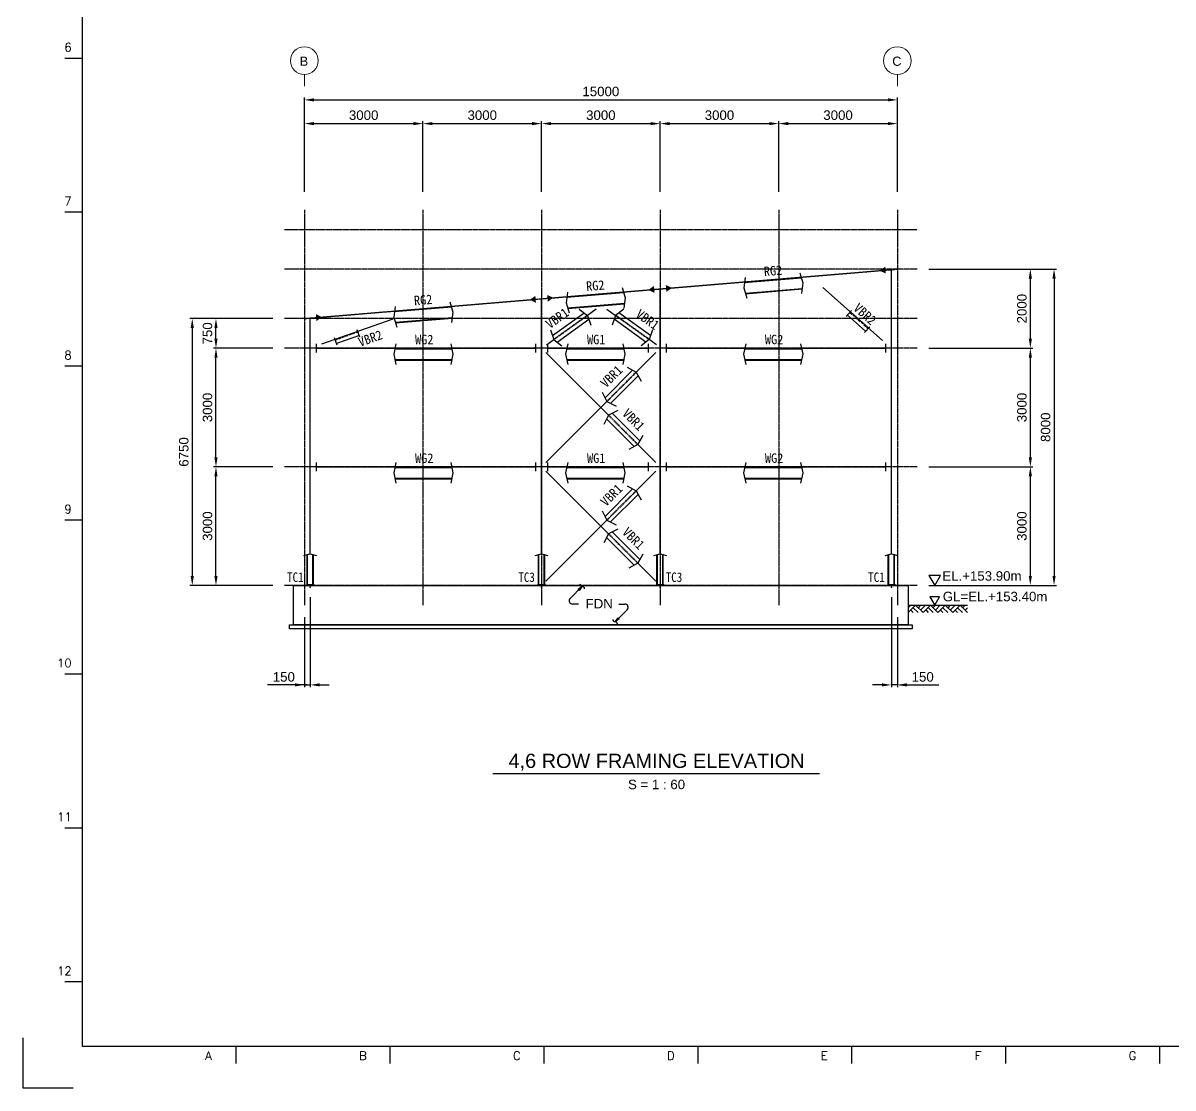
# Model space of a CAD drawing. Header units: millimetres. Extents: x 0 to 153097, y 17753 to 125268.
# Drawn here: x 81757 to 110847, y 74808 to 101745 of the extents above; entities that cross this region are included whole.
import ezdxf
from ezdxf.enums import TextEntityAlignment as Align

# ---------------------------------------------------------------- set-up
doc = ezdxf.new("R2010")
doc.units = ezdxf.units.MM
doc.header["$LTSCALE"] = 50
doc.linetypes.add('CENTER', pattern=[2, 1.25, -0.25, 0.25, -0.25])
doc.linetypes.add('HIDDEN', pattern=[0.375, 0.25, -0.125])
doc.layers.get('Defpoints').update_dxf_attribs({"color": 140})
for name, color, linetype in [('1', 7, 'Continuous'), ('3', 3, 'Continuous'), ('AA-CLXM-STEL', 2, 'Continuous'), ('AA-XXXX-OTHR', 8, 'Continuous'), ('AS-CLXM-STEL', 2, 'Continuous'), ('C_BLOCK', 7, 'Continuous'), ('C_CEN', 1, 'CENTER'), ('C_CONC', 3, 'Continuous'), ('C_TEXT_01', 2, 'Continuous'), ('DIM-SCALE', 7, 'Continuous'), ('RXSYMBOL', 7, 'Continuous'), ('STEEL-BEAM', 4, 'Continuous'), ('TAN-TIT', 30, 'Continuous'), ('TITLE', 7, 'Continuous')]:
    doc.layers.add(name, color=color, linetype=linetype)
doc.styles.add('Arial', font='arial.ttf')
doc.styles.add('COM', font='COMPLEX', dxfattribs={"height": 5})
doc.styles.add('돋움체', font='', dxfattribs={"width": 0.9})
doc.styles.get('돋움체').set_extended_font_data('DotumChe')
doc.dimstyles.new('일반도면_0050', dxfattribs={"dimtxt": 200, "dimasz": 200, "dimexe": 50, "dimexo": 250, "dimgap": 75, "dimtad": 1, "dimdec": 0, "dimzin": 0, "dimdsep": 46, "dimtxsty": 'Arial', "dimcen": -250, "dimclrd": 7, "dimclre": 7, "dimclrt": 2, "dimadec": 0, "dimazin": 0, "dimtfac": 1, "dimtdec": 0, "dimtix": 1, "dimtmove": 2, "dimatfit": 3, "dimfxl": 1, "dimtolj": 1, "dimtzin": 0, "dimarcsym": 0})

# ---------------------------------------------------------------- blocks, each defined once
blk = doc.blocks.new('*U70')
at = {"layer": 'AS-CLXM-STEL'}
for p, q in [((-122, 250), (2127, 250)), ((3820, 250), (3173, 250))]:
    blk.add_line(p, q, dxfattribs=at)
at = {"layer": 'Defpoints'}
for p in [(-272, 250), (3970, 250)]:
    blk.add_point(p, dxfattribs=at)
at = {"layer": 'STEEL-BEAM'}
for p, q in [((2157, 350), (3143, 350)), ((2157, 150), (3143, 150))]:
    blk.add_line(p, q, dxfattribs=at)
at = {"layer": 'STEEL-BEAM', "color": 8, "linetype": 'HIDDEN', "ltscale": 2}
for p, q in [((2128, 254), (3172, 254)), ((2128, 246), (3172, 246))]:
    blk.add_line(p, q, dxfattribs=at)
at = {"layer": 'STEEL-BEAM'}
for points in [[(2202, 500), (2127, 250), (2202, 0)], [(3098, 500), (3173, 250), (3098, 0)]]:
    blk.add_lwpolyline(points, dxfattribs=at)
at = {"layer": 'STEEL-BEAM', "color": 3, "style": '돋움체'}
blk.add_attdef('BEAMNO.', text='', height=240, dxfattribs=at).set_placement((2653, 615), align=Align.MIDDLE_CENTER)
blk = doc.blocks.new('*U71')
at = {"layer": 'AS-CLXM-STEL'}
for p, q in [((-63, 250), (2127, 250)), ((3880, 250), (3173, 250))]:
    blk.add_line(p, q, dxfattribs=at)
at = {"layer": 'Defpoints'}
for p in [(-213, 250), (4030, 250)]:
    blk.add_point(p, dxfattribs=at)
at = {"layer": 'STEEL-BEAM'}
for p, q in [((2157, 350), (3143, 350)), ((2157, 150), (3143, 150))]:
    blk.add_line(p, q, dxfattribs=at)
at = {"layer": 'STEEL-BEAM', "color": 8, "linetype": 'HIDDEN', "ltscale": 2}
for p, q in [((2128, 254), (3172, 254)), ((2128, 246), (3172, 246))]:
    blk.add_line(p, q, dxfattribs=at)
at = {"layer": 'STEEL-BEAM'}
for points in [[(2202, 500), (2127, 250), (2202, 0)], [(3098, 500), (3173, 250), (3098, 0)]]:
    blk.add_lwpolyline(points, dxfattribs=at)
at = {"layer": 'STEEL-BEAM', "color": 3, "style": '돋움체'}
blk.add_attdef('BEAMNO.', text='', height=240, dxfattribs=at).set_placement((2653, 615), align=Align.MIDDLE_CENTER)
blk = doc.blocks.new('*D128')
at = {"layer": 'Defpoints', "color": 0, "transparency": 16777216}
for p in [(86638, 90520), (88374, 90520), (88374, 87520)]:
    blk.add_point(p, dxfattribs=at)
at = {"layer": 'DIM-SCALE', "color": 7, "lineweight": -2, "transparency": 16777216}
for p, q in [((88074, 90520), (86578, 90520)), ((86638, 87760), (86638, 90280)), ((88074, 87520), (86578, 87520))]:
    blk.add_line(p, q, dxfattribs=at)
at = {"layer": 'DIM-SCALE', "color": 7, "transparency": 16777216}
for points in [[(86598, 90280), (86678, 90280), (86638, 90520)], [(86598, 87760), (86678, 87760), (86638, 87520)]]:
    blk.add_solid(points, dxfattribs=at)
at = {"layer": 'DIM-SCALE', "color": 2, "transparency": 16777216, "insert": (86425, 89020), "char_height": 240, "attachment_point": 5, "rotation": 90, "style": 'Arial'}
blk.add_mtext('\\A1;3000', dxfattribs=at)
blk = doc.blocks.new('*D129')
at = {"layer": 'Defpoints', "color": 0, "transparency": 16777216}
for p in [(86638, 93520), (88374, 93520), (88374, 90520)]:
    blk.add_point(p, dxfattribs=at)
at = {"layer": 'DIM-SCALE', "color": 7, "lineweight": -2, "transparency": 16777216}
for p, q in [((88074, 93520), (86578, 93520)), ((86638, 90760), (86638, 93280)), ((88074, 90520), (86578, 90520))]:
    blk.add_line(p, q, dxfattribs=at)
at = {"layer": 'DIM-SCALE', "color": 7, "transparency": 16777216}
for points in [[(86598, 93280), (86678, 93280), (86638, 93520)], [(86598, 90760), (86678, 90760), (86638, 90520)]]:
    blk.add_solid(points, dxfattribs=at)
at = {"layer": 'DIM-SCALE', "color": 2, "transparency": 16777216, "insert": (86425, 92020), "char_height": 240, "attachment_point": 5, "rotation": 90, "style": 'Arial'}
blk.add_mtext('\\A1;3000', dxfattribs=at)
blk = doc.blocks.new('*D130')
at = {"layer": 'Defpoints', "color": 0, "transparency": 16777216}
for p in [(86638, 94270), (88374, 94270), (88374, 93520)]:
    blk.add_point(p, dxfattribs=at)
at = {"layer": 'DIM-SCALE', "color": 7, "lineweight": -2, "transparency": 16777216}
for p, q in [((88074, 94270), (86578, 94270)), ((86638, 93760), (86638, 94030)), ((88074, 93520), (86578, 93520))]:
    blk.add_line(p, q, dxfattribs=at)
at = {"layer": 'DIM-SCALE', "color": 7, "transparency": 16777216}
for points in [[(86598, 94030), (86678, 94030), (86638, 94270)], [(86598, 93760), (86678, 93760), (86638, 93520)]]:
    blk.add_solid(points, dxfattribs=at)
at = {"layer": 'DIM-SCALE', "color": 2, "transparency": 16777216, "insert": (86425, 93895), "char_height": 240, "attachment_point": 5, "rotation": 90, "style": 'Arial'}
blk.add_mtext('\\A1;750', dxfattribs=at)
blk = doc.blocks.new('*D131')
at = {"layer": 'Defpoints', "color": 0, "transparency": 16777216}
for p in [(88374, 94270), (86038, 87520), (88374, 87520)]:
    blk.add_point(p, dxfattribs=at)
at = {"layer": 'DIM-SCALE', "color": 7, "lineweight": -2, "transparency": 16777216}
for p, q in [((88074, 94270), (85978, 94270)), ((86038, 94030), (86038, 87760)), ((88074, 87520), (85978, 87520))]:
    blk.add_line(p, q, dxfattribs=at)
at = {"layer": 'DIM-SCALE', "color": 7, "transparency": 16777216}
for points in [[(85998, 94030), (86078, 94030), (86038, 94270)], [(85998, 87760), (86078, 87760), (86038, 87520)]]:
    blk.add_solid(points, dxfattribs=at)
at = {"layer": 'DIM-SCALE', "color": 2, "transparency": 16777216, "insert": (85825, 90895), "char_height": 240, "attachment_point": 5, "rotation": 90, "style": 'Arial'}
blk.add_mtext('\\A1;6750', dxfattribs=at)
blk = doc.blocks.new('*D132')
at = {"layer": 'Defpoints', "color": 0, "transparency": 16777216}
for p in [(104374, 90520), (107238, 90520), (104374, 87520)]:
    blk.add_point(p, dxfattribs=at)
at = {"layer": 'DIM-SCALE', "color": 7, "lineweight": -2, "transparency": 16777216}
for p, q in [((104674, 90520), (107298, 90520)), ((107238, 87760), (107238, 90280)), ((104674, 87520), (107298, 87520))]:
    blk.add_line(p, q, dxfattribs=at)
at = {"layer": 'DIM-SCALE', "color": 7, "transparency": 16777216}
for points in [[(107198, 90280), (107278, 90280), (107238, 90520)], [(107198, 87760), (107278, 87760), (107238, 87520)]]:
    blk.add_solid(points, dxfattribs=at)
at = {"layer": 'DIM-SCALE', "color": 2, "transparency": 16777216, "insert": (107025, 89020), "char_height": 240, "attachment_point": 5, "rotation": 90, "style": 'Arial'}
blk.add_mtext('\\A1;3000', dxfattribs=at)
blk = doc.blocks.new('*D133')
at = {"layer": 'Defpoints', "color": 0, "transparency": 16777216}
for p in [(104374, 93520), (107238, 93520), (104374, 90520)]:
    blk.add_point(p, dxfattribs=at)
at = {"layer": 'DIM-SCALE', "color": 7, "lineweight": -2, "transparency": 16777216}
for p, q in [((104674, 93520), (107298, 93520)), ((107238, 90760), (107238, 93280)), ((104674, 90520), (107298, 90520))]:
    blk.add_line(p, q, dxfattribs=at)
at = {"layer": 'DIM-SCALE', "color": 7, "transparency": 16777216}
for points in [[(107198, 93280), (107278, 93280), (107238, 93520)], [(107198, 90760), (107278, 90760), (107238, 90520)]]:
    blk.add_solid(points, dxfattribs=at)
at = {"layer": 'DIM-SCALE', "color": 2, "transparency": 16777216, "insert": (107025, 92020), "char_height": 240, "attachment_point": 5, "rotation": 90, "style": 'Arial'}
blk.add_mtext('\\A1;3000', dxfattribs=at)
blk = doc.blocks.new('*D134')
at = {"layer": 'Defpoints', "color": 0, "transparency": 16777216}
for p in [(104374, 95520), (107238, 95520), (104374, 93520)]:
    blk.add_point(p, dxfattribs=at)
at = {"layer": 'DIM-SCALE', "color": 7, "lineweight": -2, "transparency": 16777216}
for p, q in [((104674, 95520), (107298, 95520)), ((107238, 93760), (107238, 95280)), ((104674, 93520), (107298, 93520))]:
    blk.add_line(p, q, dxfattribs=at)
at = {"layer": 'DIM-SCALE', "color": 7, "transparency": 16777216}
for points in [[(107198, 95280), (107278, 95280), (107238, 95520)], [(107198, 93760), (107278, 93760), (107238, 93520)]]:
    blk.add_solid(points, dxfattribs=at)
at = {"layer": 'DIM-SCALE', "color": 2, "transparency": 16777216, "insert": (107025, 94520), "char_height": 240, "attachment_point": 5, "rotation": 90, "style": 'Arial'}
blk.add_mtext('\\A1;2000', dxfattribs=at)
blk = doc.blocks.new('*D135')
at = {"layer": 'Defpoints', "color": 0, "transparency": 16777216}
for p in [(104374, 95520), (104374, 87520), (107838, 87520)]:
    blk.add_point(p, dxfattribs=at)
at = {"layer": 'DIM-SCALE', "color": 7, "lineweight": -2, "transparency": 16777216}
for p, q in [((104674, 95520), (107898, 95520)), ((107838, 95280), (107838, 87760)), ((104674, 87520), (107898, 87520))]:
    blk.add_line(p, q, dxfattribs=at)
at = {"layer": 'DIM-SCALE', "color": 7, "transparency": 16777216}
for points in [[(107798, 95280), (107878, 95280), (107838, 95520)], [(107798, 87760), (107878, 87760), (107838, 87520)]]:
    blk.add_solid(points, dxfattribs=at)
at = {"layer": 'DIM-SCALE', "color": 2, "transparency": 16777216, "insert": (107625, 91520), "char_height": 240, "attachment_point": 5, "rotation": 90, "style": 'Arial'}
blk.add_mtext('\\A1;8000', dxfattribs=at)
blk = doc.blocks.new('*D136')
at = {"layer": 'Defpoints', "color": 0, "transparency": 16777216}
for p in [(91874, 99200), (88874, 97178), (91874, 97178)]:
    blk.add_point(p, dxfattribs=at)
at = {"layer": 'DIM-SCALE', "color": 7, "lineweight": -2, "transparency": 16777216}
for p, q in [((88874, 97478), (88874, 99260)), ((89114, 99200), (91634, 99200)), ((91874, 97478), (91874, 99260))]:
    blk.add_line(p, q, dxfattribs=at)
at = {"layer": 'DIM-SCALE', "color": 7, "transparency": 16777216}
for points in [[(89114, 99240), (89114, 99160), (88874, 99200)], [(91634, 99240), (91634, 99160), (91874, 99200)]]:
    blk.add_solid(points, dxfattribs=at)
at = {"layer": 'DIM-SCALE', "color": 2, "transparency": 16777216, "insert": (90374, 99412), "char_height": 240, "attachment_point": 5, "style": 'Arial'}
blk.add_mtext('\\A1;3000', dxfattribs=at)
blk = doc.blocks.new('*D137')
at = {"layer": 'Defpoints', "color": 0, "transparency": 16777216}
for p in [(94874, 99200), (91874, 97178), (94874, 97178)]:
    blk.add_point(p, dxfattribs=at)
at = {"layer": 'DIM-SCALE', "color": 7, "lineweight": -2, "transparency": 16777216}
for p, q in [((91874, 97478), (91874, 99260)), ((92114, 99200), (94634, 99200)), ((94874, 97478), (94874, 99260))]:
    blk.add_line(p, q, dxfattribs=at)
at = {"layer": 'DIM-SCALE', "color": 7, "transparency": 16777216}
for points in [[(92114, 99240), (92114, 99160), (91874, 99200)], [(94634, 99240), (94634, 99160), (94874, 99200)]]:
    blk.add_solid(points, dxfattribs=at)
at = {"layer": 'DIM-SCALE', "color": 2, "transparency": 16777216, "insert": (93374, 99412), "char_height": 240, "attachment_point": 5, "style": 'Arial'}
blk.add_mtext('\\A1;3000', dxfattribs=at)
blk = doc.blocks.new('*D138')
at = {"layer": 'Defpoints', "color": 0, "transparency": 16777216}
for p in [(97874, 99200), (94874, 97178), (97874, 97178)]:
    blk.add_point(p, dxfattribs=at)
at = {"layer": 'DIM-SCALE', "color": 7, "lineweight": -2, "transparency": 16777216}
for p, q in [((94874, 97478), (94874, 99260)), ((95114, 99200), (97634, 99200)), ((97874, 97478), (97874, 99260))]:
    blk.add_line(p, q, dxfattribs=at)
at = {"layer": 'DIM-SCALE', "color": 7, "transparency": 16777216}
for points in [[(95114, 99240), (95114, 99160), (94874, 99200)], [(97634, 99240), (97634, 99160), (97874, 99200)]]:
    blk.add_solid(points, dxfattribs=at)
at = {"layer": 'DIM-SCALE', "color": 2, "transparency": 16777216, "insert": (96374, 99412), "char_height": 240, "attachment_point": 5, "style": 'Arial'}
blk.add_mtext('\\A1;3000', dxfattribs=at)
blk = doc.blocks.new('*D139')
at = {"layer": 'Defpoints', "color": 0, "transparency": 16777216}
for p in [(100874, 99200), (97874, 97178), (100874, 97178)]:
    blk.add_point(p, dxfattribs=at)
at = {"layer": 'DIM-SCALE', "color": 7, "lineweight": -2, "transparency": 16777216}
for p, q in [((97874, 97478), (97874, 99260)), ((98114, 99200), (100634, 99200)), ((100874, 97478), (100874, 99260))]:
    blk.add_line(p, q, dxfattribs=at)
at = {"layer": 'DIM-SCALE', "color": 7, "transparency": 16777216}
for points in [[(98114, 99240), (98114, 99160), (97874, 99200)], [(100634, 99240), (100634, 99160), (100874, 99200)]]:
    blk.add_solid(points, dxfattribs=at)
at = {"layer": 'DIM-SCALE', "color": 2, "transparency": 16777216, "insert": (99374, 99412), "char_height": 240, "attachment_point": 5, "style": 'Arial'}
blk.add_mtext('\\A1;3000', dxfattribs=at)
blk = doc.blocks.new('*D140')
at = {"layer": 'Defpoints', "color": 0, "transparency": 16777216}
for p in [(103874, 99200), (100874, 97178), (103874, 97178)]:
    blk.add_point(p, dxfattribs=at)
at = {"layer": 'DIM-SCALE', "color": 7, "lineweight": -2, "transparency": 16777216}
for p, q in [((100874, 97478), (100874, 99260)), ((101114, 99200), (103634, 99200)), ((103874, 97478), (103874, 99260))]:
    blk.add_line(p, q, dxfattribs=at)
at = {"layer": 'DIM-SCALE', "color": 7, "transparency": 16777216}
for points in [[(101114, 99240), (101114, 99160), (100874, 99200)], [(103634, 99240), (103634, 99160), (103874, 99200)]]:
    blk.add_solid(points, dxfattribs=at)
at = {"layer": 'DIM-SCALE', "color": 2, "transparency": 16777216, "insert": (102374, 99412), "char_height": 240, "attachment_point": 5, "style": 'Arial'}
blk.add_mtext('\\A1;3000', dxfattribs=at)
blk = doc.blocks.new('*D141')
at = {"layer": 'Defpoints', "color": 0, "transparency": 16777216}
for p in [(103874, 99800), (88874, 97778), (103874, 97778)]:
    blk.add_point(p, dxfattribs=at)
at = {"layer": 'DIM-SCALE', "color": 7, "lineweight": -2, "transparency": 16777216}
for p, q in [((88874, 98078), (88874, 99860)), ((89114, 99800), (103634, 99800)), ((103874, 98078), (103874, 99860))]:
    blk.add_line(p, q, dxfattribs=at)
at = {"layer": 'DIM-SCALE', "color": 7, "transparency": 16777216}
for points in [[(89114, 99840), (89114, 99760), (88874, 99800)], [(103634, 99840), (103634, 99760), (103874, 99800)]]:
    blk.add_solid(points, dxfattribs=at)
at = {"layer": 'DIM-SCALE', "color": 2, "transparency": 16777216, "insert": (96374, 100012), "char_height": 240, "attachment_point": 5, "style": 'Arial'}
blk.add_mtext('\\A1;15000', dxfattribs=at)
blk = doc.blocks.new('*U123')
at = {"layer": 'AS-CLXM-STEL', "color": 3}
blk.add_line((716, 1050), (716, 8503), dxfattribs=at)
at = {"layer": 'AS-CLXM-STEL', "color": 4}
for p, q in [((616, 70), (616, 1025)), ((816, 70), (816, 1025))]:
    blk.add_line(p, q, dxfattribs=at)
at = {"layer": 'AS-CLXM-STEL', "color": 8}
for p, q in [((631, 70), (631, 1029)), ((801, 70), (801, 1029))]:
    blk.add_line(p, q, dxfattribs=at)
at = {"layer": 'AS-CLXM-STEL', "color": 7}
blk.add_lwpolyline([(916, 1000), (716, 1050), (516, 1000)], dxfattribs=at)
at = {"layer": 'AS-CLXM-STEL', "color": 4, "ltscale": 0.01}
blk.add_lwpolyline([(841, 50), (591, 50), (591, 70), (841, 70)], close=True, dxfattribs=at)
at = {"layer": 'AS-CLXM-STEL'}
for p in [(716, 8503), (716, 0)]:
    blk.add_point(p, dxfattribs=at)
at = {"layer": 'RXSYMBOL', "color": 3, "style": '돋움체', "width": 0.9}
blk.add_attdef('NAME', text='', height=300, dxfattribs=at).set_placement((1189, 311), align=Align.MIDDLE_CENTER)
blk = doc.blocks.new('*U120')
at = {"layer": 'AS-CLXM-STEL', "color": 3}
blk.add_line((716, 1050), (716, 10034), dxfattribs=at)
at = {"layer": 'AS-CLXM-STEL', "color": 4}
for p, q in [((616, 70), (616, 1025)), ((816, 70), (816, 1025))]:
    blk.add_line(p, q, dxfattribs=at)
at = {"layer": 'AS-CLXM-STEL', "color": 8}
for p, q in [((631, 70), (631, 1029)), ((801, 70), (801, 1029))]:
    blk.add_line(p, q, dxfattribs=at)
at = {"layer": 'AS-CLXM-STEL', "color": 7}
blk.add_lwpolyline([(916, 1000), (716, 1050), (516, 1000)], dxfattribs=at)
at = {"layer": 'AS-CLXM-STEL', "color": 4, "ltscale": 0.01}
blk.add_lwpolyline([(841, 50), (591, 50), (591, 70), (841, 70)], close=True, dxfattribs=at)
at = {"layer": 'AS-CLXM-STEL'}
for p in [(716, 10034), (716, 0)]:
    blk.add_point(p, dxfattribs=at)
at = {"layer": 'RXSYMBOL', "color": 3, "style": '돋움체', "width": 0.9}
blk.add_attdef('NAME', text='', height=300, dxfattribs=at).set_placement((1189, 311), align=Align.MIDDLE_CENTER)
blk = doc.blocks.new('*D143')
at = {"layer": 'Defpoints', "color": 0, "transparency": 16777216}
for p in [(89024, 87520), (88874, 87020), (89024, 85004)]:
    blk.add_point(p, dxfattribs=at)
at = {"layer": 'DIM-SCALE', "color": 7, "lineweight": -2, "transparency": 16777216}
for p, q in [((89024, 87220), (89024, 84944)), ((88874, 86720), (88874, 84944)), ((88634, 85004), (88394, 85004)), ((88874, 85004), (89024, 85004)), ((89264, 85004), (89504, 85004))]:
    blk.add_line(p, q, dxfattribs=at)
at = {"layer": 'DIM-SCALE', "color": 7, "transparency": 16777216}
for points in [[(88634, 85044), (88634, 84964), (88874, 85004)], [(89264, 85044), (89264, 84964), (89024, 85004)]]:
    blk.add_solid(points, dxfattribs=at)
at = {"layer": 'DIM-SCALE', "color": 2, "transparency": 16777216, "insert": (88355, 85205), "char_height": 240, "attachment_point": 5, "style": 'Arial'}
blk.add_mtext('\\A1;150', dxfattribs=at)
blk = doc.blocks.new('*D142')
at = {"layer": 'Defpoints', "color": 0, "transparency": 16777216}
for p in [(103724, 87520), (103874, 87020), (103724, 85004)]:
    blk.add_point(p, dxfattribs=at)
at = {"layer": 'DIM-SCALE', "color": 7, "lineweight": -2, "transparency": 16777216}
for p, q in [((103724, 87220), (103724, 84944)), ((103874, 86720), (103874, 84944)), ((103484, 85004), (103244, 85004)), ((103874, 85004), (103724, 85004)), ((104114, 85004), (104354, 85004))]:
    blk.add_line(p, q, dxfattribs=at)
at = {"layer": 'DIM-SCALE', "color": 7, "transparency": 16777216}
for points in [[(103484, 85044), (103484, 84964), (103724, 85004)], [(104114, 85044), (104114, 84964), (103874, 85004)]]:
    blk.add_solid(points, dxfattribs=at)
at = {"layer": 'DIM-SCALE', "color": 2, "transparency": 16777216, "insert": (104515, 85205), "char_height": 240, "attachment_point": 5, "style": 'Arial'}
blk.add_mtext('\\A1;150', dxfattribs=at)
blk = doc.blocks.new('*U144')
at = {"layer": 'AS-CLXM-STEL', "color": 3}
blk.add_line((716, 1050), (716, 9113), dxfattribs=at)
at = {"layer": 'AS-CLXM-STEL', "color": 4}
for p, q in [((616, 70), (616, 1025)), ((816, 70), (816, 1025))]:
    blk.add_line(p, q, dxfattribs=at)
at = {"layer": 'AS-CLXM-STEL', "color": 8}
for p, q in [((631, 70), (631, 1029)), ((801, 70), (801, 1029))]:
    blk.add_line(p, q, dxfattribs=at)
at = {"layer": 'AS-CLXM-STEL', "color": 7}
blk.add_lwpolyline([(916, 1000), (716, 1050), (516, 1000)], dxfattribs=at)
at = {"layer": 'AS-CLXM-STEL', "color": 4, "ltscale": 0.01}
blk.add_lwpolyline([(841, 50), (591, 50), (591, 70), (841, 70)], close=True, dxfattribs=at)
at = {"layer": 'AS-CLXM-STEL'}
for p in [(716, 9113), (716, 0)]:
    blk.add_point(p, dxfattribs=at)
at = {"layer": 'RXSYMBOL', "color": 3, "style": '돋움체', "width": 0.9}
blk.add_attdef('NAME', text='', height=300, dxfattribs=at).set_placement((1189, 311), align=Align.MIDDLE_CENTER)
blk = doc.blocks.new('*U145')
at = {"layer": 'AS-CLXM-STEL', "color": 3}
blk.add_line((716, 1050), (716, 9425), dxfattribs=at)
at = {"layer": 'AS-CLXM-STEL', "color": 4}
for p, q in [((616, 70), (616, 1025)), ((816, 70), (816, 1025))]:
    blk.add_line(p, q, dxfattribs=at)
at = {"layer": 'AS-CLXM-STEL', "color": 8}
for p, q in [((631, 70), (631, 1029)), ((801, 70), (801, 1029))]:
    blk.add_line(p, q, dxfattribs=at)
at = {"layer": 'AS-CLXM-STEL', "color": 7}
blk.add_lwpolyline([(916, 1000), (716, 1050), (516, 1000)], dxfattribs=at)
at = {"layer": 'AS-CLXM-STEL', "color": 4, "ltscale": 0.01}
blk.add_lwpolyline([(841, 50), (591, 50), (591, 70), (841, 70)], close=True, dxfattribs=at)
at = {"layer": 'AS-CLXM-STEL'}
for p in [(716, 9425), (716, 0)]:
    blk.add_point(p, dxfattribs=at)
at = {"layer": 'RXSYMBOL', "color": 3, "style": '돋움체', "width": 0.9}
blk.add_attdef('NAME', text='', height=300, dxfattribs=at).set_placement((279, 311), align=Align.MIDDLE_CENTER)
blk = doc.blocks.new('_DatumFilled')
at = {"color": 0, "linetype": 'ByBlock'}
blk.add_solid([(0, 0.58), (-1, 0), (0, -0.58)], dxfattribs=at)
blk = doc.blocks.new('*U146')
at = {"layer": 'AA-CLXM-STEL'}
for p, q in [((-299, 412), (5272, 412)), ((1684, 412), (3139, 412))]:
    blk.add_line(p, q, dxfattribs=at)
at = {"layer": 'AA-CLXM-STEL', "color": 8}
for p, q in [((1690, 397), (3132, 397)), ((1690, 128), (3132, 128))]:
    blk.add_line(p, q, dxfattribs=at)
at = {"layer": 'AA-CLXM-STEL', "color": 7}
blk.add_line((1693, 112), (3129, 112), dxfattribs=at)
for points in [[(1717, 525), (1661, 262), (1717, 0)], [(3105, 525), (3161, 262), (3105, 0)]]:
    blk.add_lwpolyline(points, dxfattribs=at)
at = {"layer": 'Defpoints'}
for p in [(-449, 412), (5422, 412)]:
    blk.add_point(p, dxfattribs=at)
at = {"layer": 'STEEL-BEAM', "color": 7, "yscale": 150, "zscale": 150, "rotation": 180}
for p, xscale in [((-299, 412), 150), ((5272, 412), -150)]:
    blk.add_blockref('_DatumFilled', p, dxfattribs=dict(at, xscale=xscale))
at = {"layer": 'STEEL-BEAM', "color": 3, "style": '돋움체'}
blk.add_attdef('BEAMNO.', text='', height=240, dxfattribs=at).set_placement((2434, 633), align=Align.MIDDLE_CENTER)
blk = doc.blocks.new('*U147')
at = {"layer": 'AA-CLXM-STEL'}
for p, q in [((1201, 412), (3912, 412)), ((1684, 412), (3139, 412))]:
    blk.add_line(p, q, dxfattribs=at)
at = {"layer": 'AA-CLXM-STEL', "color": 8}
for p, q in [((1690, 397), (3132, 397)), ((1690, 128), (3132, 128))]:
    blk.add_line(p, q, dxfattribs=at)
at = {"layer": 'AA-CLXM-STEL', "color": 7}
blk.add_line((1693, 112), (3129, 112), dxfattribs=at)
for points in [[(1717, 525), (1661, 262), (1717, 0)], [(3105, 525), (3161, 262), (3105, 0)]]:
    blk.add_lwpolyline(points, dxfattribs=at)
at = {"layer": 'Defpoints'}
for p in [(1051, 412), (4062, 412)]:
    blk.add_point(p, dxfattribs=at)
at = {"layer": 'STEEL-BEAM', "color": 7, "yscale": 150, "zscale": 150, "rotation": 180}
for p, xscale in [((1201, 412), 150), ((3912, 412), -150)]:
    blk.add_blockref('_DatumFilled', p, dxfattribs=dict(at, xscale=xscale))
at = {"layer": 'STEEL-BEAM', "color": 3, "style": '돋움체'}
blk.add_attdef('BEAMNO.', text='', height=240, dxfattribs=at).set_placement((2434, 633), align=Align.MIDDLE_CENTER)
blk = doc.blocks.new('*U148')
at = {"layer": 'AA-CLXM-STEL'}
for p, q in [((-299, 412), (5251, 412)), ((1684, 412), (3139, 412))]:
    blk.add_line(p, q, dxfattribs=at)
at = {"layer": 'AA-CLXM-STEL', "color": 8}
for p, q in [((1690, 397), (3132, 397)), ((1690, 128), (3132, 128))]:
    blk.add_line(p, q, dxfattribs=at)
at = {"layer": 'AA-CLXM-STEL', "color": 7}
blk.add_line((1693, 112), (3129, 112), dxfattribs=at)
for points in [[(1717, 525), (1661, 262), (1717, 0)], [(3105, 525), (3161, 262), (3105, 0)]]:
    blk.add_lwpolyline(points, dxfattribs=at)
at = {"layer": 'Defpoints'}
for p in [(-449, 412), (5401, 412)]:
    blk.add_point(p, dxfattribs=at)
at = {"layer": 'STEEL-BEAM', "color": 3}
for p, q in [((-299, 525), (-299, 300)), ((5251, 525), (5251, 300))]:
    blk.add_line(p, q, dxfattribs=at)
at = {"layer": 'STEEL-BEAM', "color": 3, "style": '돋움체'}
blk.add_attdef('BEAMNO.', text='', height=240, dxfattribs=at).set_placement((2434, 633), align=Align.MIDDLE_CENTER)
blk = doc.blocks.new('*U149')
at = {"layer": 'AA-CLXM-STEL'}
for p, q in [((1201, 412), (3751, 412)), ((1684, 412), (3139, 412))]:
    blk.add_line(p, q, dxfattribs=at)
at = {"layer": 'AA-CLXM-STEL', "color": 8}
for p, q in [((1690, 397), (3132, 397)), ((1690, 128), (3132, 128))]:
    blk.add_line(p, q, dxfattribs=at)
at = {"layer": 'AA-CLXM-STEL', "color": 7}
blk.add_line((1693, 112), (3129, 112), dxfattribs=at)
for points in [[(1717, 525), (1661, 262), (1717, 0)], [(3105, 525), (3161, 262), (3105, 0)]]:
    blk.add_lwpolyline(points, dxfattribs=at)
at = {"layer": 'Defpoints'}
for p in [(1051, 412), (3901, 412)]:
    blk.add_point(p, dxfattribs=at)
at = {"layer": 'STEEL-BEAM', "color": 3}
for p, q in [((1201, 525), (1201, 300)), ((3751, 525), (3751, 300))]:
    blk.add_line(p, q, dxfattribs=at)
at = {"layer": 'STEEL-BEAM', "color": 3, "style": '돋움체'}
blk.add_attdef('BEAMNO.', text='', height=240, dxfattribs=at).set_placement((2434, 633), align=Align.MIDDLE_CENTER)
blk = doc.blocks.new('ASDASDASDAD')
at = {"layer": 'C_CEN', "color": 8, "ltscale": 0.1}
for p, q in [((-61318, 37135), (-61318, 27135)), ((-58318, 37135), (-58318, 27135)), ((-55318, 37135), (-55318, 27135)), ((-52318, 37135), (-52318, 27135)), ((-49318, 37135), (-49318, 27135)), ((-46318, 37135), (-46318, 27135)), ((-61818, 36635), (-45818, 36635)), ((-45818, 35635), (-61818, 35635)), ((-61318, 34385), (-46318, 35635)), ((-45818, 34385), (-61818, 34385)), ((-45818, 33635), (-61818, 33635)), ((-45818, 30635), (-61818, 30635)), ((-45818, 27635), (-61818, 27635))]:
    blk.add_line(p, q, dxfattribs=at)
blk = doc.blocks.new('*U151')
at = {"layer": 'AS-CLXM-STEL'}
for p, q in [((1898, 250), (2127, 250)), ((3445, 250), (3173, 250))]:
    blk.add_line(p, q, dxfattribs=at)
at = {"layer": 'Defpoints'}
for p in [(1748, 250), (3595, 250)]:
    blk.add_point(p, dxfattribs=at)
at = {"layer": 'STEEL-BEAM'}
for p, q in [((2157, 350), (3143, 350)), ((2157, 150), (3143, 150))]:
    blk.add_line(p, q, dxfattribs=at)
at = {"layer": 'STEEL-BEAM', "color": 8, "linetype": 'HIDDEN', "ltscale": 2}
for p, q in [((2128, 254), (3172, 254)), ((2128, 246), (3172, 246))]:
    blk.add_line(p, q, dxfattribs=at)
at = {"layer": 'STEEL-BEAM'}
for points in [[(2202, 500), (2127, 250), (2202, 0)], [(3098, 500), (3173, 250), (3098, 0)]]:
    blk.add_lwpolyline(points, dxfattribs=at)
at = {"layer": 'STEEL-BEAM', "color": 3, "style": '돋움체'}
blk.add_attdef('BEAMNO.', text='', height=240, dxfattribs=at).set_placement((2512, 638), align=Align.MIDDLE_CENTER)
blk = doc.blocks.new('BORDER')
at = {"layer": 'TAN-TIT'}
for p, q in [((4977, 164680), (4977, 3520)), ((4977, 86808), (3534, 86808)), ((4977, 73830), (3534, 73830)), ((4977, 60851), (3534, 60851)), ((4977, 47872), (3534, 47872)), ((4977, 34894), (3534, 34894)), ((4977, 21915), (3534, 21915)), ((4977, 8937), (3534, 8937)), ((4977, 3520), (232823, 3520)), ((17955, 3520), (17955, 2078)), ((30934, 3520), (30934, 2078)), ((43912, 3520), (43912, 2078)), ((56891, 3520), (56891, 2078)), ((69870, 3520), (69870, 2078)), ((82848, 3520), (82848, 2078)), ((95827, 3520), (95827, 2078))]:
    blk.add_line(p, q, dxfattribs=at)
at = {"layer": 'TAN-TIT', "linetype": 'Continuous'}
for p, q in [((0, 4241), (0, 0)), ((0, 0), (4241, 0))]:
    blk.add_line(p, q, dxfattribs=at)
at = {"layer": 'TAN-TIT', "style": 'COM'}
for s, p in [('6', (4111, 87385)), ('7', (4111, 74406)), ('8', (4111, 61428)), ('9', (4111, 48449)), ('10', (4111, 35471)), ('11', (4111, 22492)), ('12', (4111, 9513))]:
    blk.add_text(s, height=721, dxfattribs=at).set_placement(p, align=Align.RIGHT)
for s, p in [('A', (15359, 2366)), ('B', (28338, 2366)), ('C', (41317, 2366)), ('D', (54295, 2366)), ('E', (67274, 2366)), ('F', (80253, 2366)), ('G', (93231, 2366))]:
    blk.add_text(s, height=721, dxfattribs=at).set_placement(p)
blk = doc.blocks.new('S1')
at = {"layer": 'C_BLOCK', "color": 1, "linetype": 'Continuous'}
for p, q in [((1.58, 7.47), (-3.5, 2.39)), ((-0.15, 6.23), (1.58, 7.47)), ((0.1, 5.98), (-0.15, 6.23)), ((-0.04, 6.22), (1.28, 7.17)), ((-0.04, 6.22), (0.33, 5.84)), ((0.06, 6.21), (0.98, 6.87)), ((0.06, 6.21), (0.33, 5.95)), ((0.1, 5.98), (0.34, 5.74)), ((0.17, 6.21), (0.68, 6.57)), ((0.17, 6.21), (0.32, 6.06)), ((0.68, 6.57), (0.32, 6.06)), ((1.28, 7.17), (0.33, 5.84)), ((0.98, 6.87), (0.33, 5.95)), ((1.58, 7.47), (0.34, 5.74)), ((0, 0), (-2.51, 0))]:
    blk.add_line(p, q, dxfattribs=at)
for centre, radius, start, end in [((1.61, 8.49), 1.02, 181.7902, 268.2045), ((1.55, 6.45), 1.02, 1.7902, 88.2045), ((-2.51, 1.4), 1.4, 135, 270)]:
    blk.add_arc(centre, radius, start, end, dxfattribs=at)
blk = doc.blocks.new('*U229')
at = {"layer": 'AA-XXXX-OTHR', "color": 4}
for p, q in [((1796, -156), (1796, 44)), ((1796, 0), (2409, 0)), ((2409, -156), (2409, 44)), ((1796, -112), (2409, -112))]:
    blk.add_line(p, q, dxfattribs=at)
at = {"layer": 'AA-XXXX-OTHR', "linetype": 'HIDDEN', "ltscale": 5}
blk.add_lwpolyline([(1796, -18), (2409, -18)], dxfattribs=at)
at = {"layer": 'Defpoints'}
for p in [(560, 0), (3074, 0)]:
    blk.add_point(p, dxfattribs=at)
at = {"layer": 'STEEL-BEAM', "color": 4}
blk.add_lwpolyline([(860, 0), (2774, 0)], dxfattribs=at)
at = {"layer": 'STEEL-BEAM', "color": 3, "style": '돋움체'}
blk.add_attdef('BR.NO.', text='', height=240, dxfattribs=at).set_placement((1619, -274), align=Align.MIDDLE_CENTER)
blk = doc.blocks.new('*U230')
at = {"layer": 'AA-XXXX-OTHR', "color": 4}
for p, q in [((1796, -156), (1796, 44)), ((1796, 0), (2409, 0)), ((2409, -156), (2409, 44)), ((1796, -112), (2409, -112))]:
    blk.add_line(p, q, dxfattribs=at)
at = {"layer": 'AA-XXXX-OTHR', "linetype": 'HIDDEN', "ltscale": 5}
blk.add_lwpolyline([(1796, -18), (2409, -18)], dxfattribs=at)
at = {"layer": 'Defpoints'}
for p in [(563, 0), (3181, 0)]:
    blk.add_point(p, dxfattribs=at)
at = {"layer": 'STEEL-BEAM', "color": 4}
blk.add_lwpolyline([(863, 0), (2881, 0)], dxfattribs=at)
at = {"layer": 'STEEL-BEAM', "color": 3, "style": '돋움체'}
blk.add_attdef('BR.NO.', text='', height=240, dxfattribs=at).set_placement((2156, 201), align=Align.MIDDLE_CENTER)
blk = doc.blocks.new('ER')
at = {"layer": 'C_BLOCK', "color": 1, "linetype": 'Continuous'}
for p, q in [((2.5, 0), (0, -2.5)), ((0.833, 0), (0, -0.832)), ((0, 0), (20, 0)), ((2.5, 0), (5, -2.5)), ((4.167, 0), (3.334, -0.833)), ((5.833, 0), (4.166, -1.666)), ((7.5, 0), (5, -2.5)), ((7.5, 0), (9.999, -2.5)), ((9.167, 0), (8.333, -0.833)), ((10.832, 0), (9.166, -1.666)), ((12.499, 0), (9.999, -2.5)), ((12.499, 0), (14.999, -2.5)), ((14.166, 0), (13.333, -0.833)), ((15.832, 0), (14.165, -1.666)), ((17.499, 0), (14.999, -2.5)), ((17.499, 0), (19.998, -2.5)), ((19.166, 0), (18.332, -0.833)), ((0.834, -1.666), (1.667, -2.5)), ((1.667, -0.833), (3.333, -2.5)), ((5.887, -1.613), (6.774, -2.5)), ((6.719, -0.78), (8.439, -2.5)), ((10.833, -1.666), (11.666, -2.5)), ((11.666, -0.833), (13.332, -2.5)), ((15.832, -1.666), (16.666, -2.5)), ((16.665, -0.833), (18.331, -2.5)), ((19.998, -0.832), (19.165, -1.666))]:
    blk.add_line(p, q, dxfattribs=at)

msp = doc.modelspace()

# ---------------------------------------------------------------- linework, layer by layer
at = {"color": 1}
for points in [[(104966.41, 87773.05), (104673.75, 87773.05), (104820.08, 87519.6)], [(104942.02, 87230.81), (104698.14, 87230.81), (104820.08, 87019.6)]]:
    msp.add_lwpolyline(points, close=True, dxfattribs=at)
at = {"layer": 'C_BLOCK', "lineweight": 0}
for p, q in [((88873.82, 100441.29), (88873.82, 100149.62)), ((103873.82, 100441.29), (103873.82, 100149.62))]:
    msp.add_line(p, q, dxfattribs=at)
for centre in [(88873.82, 100791.29), (103873.82, 100791.29)]:
    msp.add_circle(centre, 350, dxfattribs=at)
at = {"layer": 'C_CONC', "color": 8, "ltscale": 0.1}
for points in [[(88598.82, 87519.6), (104148.82, 87519.6), (104148.82, 86519.6), (88598.82, 86519.6)], [(88498.82, 86519.6), (104248.82, 86519.6), (104248.82, 86419.6), (88498.82, 86419.6)]]:
    msp.add_lwpolyline(points, close=True, dxfattribs=at)
at = {"layer": 'DIM-SCALE'}
for p, q in [((88935.36, 85004.45), (87945.63, 85004.45)), ((103935.36, 85004.45), (104925.08, 85004.45))]:
    msp.add_line(p, q, dxfattribs=at)
at = {"layer": 'TITLE', "color": 1, "linetype": 'Continuous'}
msp.add_line((101906.82, 82753.44), (93642.19, 82753.44), dxfattribs=at)

# ---------------------------------------------------------------- block references
at = {"layer": '1', "xscale": 0.3, "yscale": 0.3, "zscale": 0.3}
msp.add_blockref('BORDER', (81756.99, 74808.42), dxfattribs=at)
at = {"layer": '3', "rotation": 4.763641690726136}
for name, p in [('*U146', (98355.18, 94645.79)), ('*U147', (93860.37, 94271.22)), ('*U146', (89505.18, 93908.29))]:
    msp.add_blockref(name, p, dxfattribs=at).add_auto_attribs({'BEAMNO.': 'RG2'})
at = {"layer": '3', "color": 3}
ref = msp.add_blockref('*U120', (104296.82, 87479.6), dxfattribs=dict(at, xscale=-0.8, yscale=0.8, zscale=0.8))
ref.add_attrib('NAME', 'TC1', dxfattribs={"layer": 'RXSYMBOL', "color": 3, "height": 240, "style": '돋움체', "width": 0.9}).set_placement((103345.31, 87728.36), align=Align.MIDDLE_CENTER)
ref = msp.add_blockref('*U145', (98446.82, 87479.6), dxfattribs=dict(at, xscale=-0.8, yscale=0.8, zscale=0.8))
ref.add_attrib('NAME', 'TC3', dxfattribs={"layer": 'RXSYMBOL', "color": 3, "height": 240, "style": '돋움체', "width": 0.9}).set_placement((98223.45, 87728.36), align=Align.MIDDLE_CENTER)
ref = msp.add_blockref('*U144', (95446.82, 87479.6), dxfattribs=dict(at, xscale=-0.8, yscale=0.8, zscale=0.8))
ref.add_attrib('NAME', 'TC3', dxfattribs={"layer": 'RXSYMBOL', "color": 3, "height": 240, "style": '돋움체', "width": 0.9}).set_placement((94495.31, 87728.36), align=Align.MIDDLE_CENTER)
ref = msp.add_blockref('*U123', (89596.82, 87479.6), dxfattribs=dict(at, xscale=-0.8, yscale=0.8, zscale=0.8))
ref.add_attrib('NAME', 'TC1', dxfattribs={"layer": 'RXSYMBOL', "color": 3, "height": 240, "style": '돋움체', "width": 0.9}).set_placement((88645.31, 87728.36), align=Align.MIDDLE_CENTER)
at = {"layer": '3'}
for name, p, values in [('*U148', (89472.48, 93107.11), {'BEAMNO.': 'WG2'}), ('*U149', (93822.48, 93107.11), {'BEAMNO.': 'WG1'}), ('*U148', (98322.48, 93107.11), {'BEAMNO.': 'WG2'}), ('*U148', (89472.48, 90107.11), {'BEAMNO.': 'WG2'}), ('*U149', (93822.48, 90107.11), {'BEAMNO.': 'WG1'}), ('*U148', (98322.48, 90107.11), {'BEAMNO.': 'WG2'})]:
    msp.add_blockref(name, p, dxfattribs=at).add_auto_attribs(values)
at = {"layer": 'AS-CLXM-STEL'}
ref = msp.add_blockref('*U230', (101341.45, 95626.83), dxfattribs=dict(at, rotation=318.5068953120012))
ref.add_attrib('BR.NO.', 'VBR2', dxfattribs={"layer": 'STEEL-BEAM', "color": 3, "height": 240, "rotation": 318.506895, "style": '돋움체'}).set_placement((103056.05, 94384.82), align=Align.MIDDLE_CENTER)
for name, p, rotation in [('*U151', (93598.22, 92298.84), 35.60165686572611), ('*U70', (94889.64, 93150.23), 315.0000000000005), ('*U71', (95201.2, 90493.43), 45.00000000000045), ('*U70', (94889.64, 90150.23), 315.0000000000005), ('*U71', (95201.2, 87493.43), 45.00000000000045)]:
    msp.add_blockref(name, p, dxfattribs=dict(at, rotation=rotation)).add_auto_attribs({'BEAMNO.': 'VBR1'})
ref = msp.add_blockref('*U151', (99181.01, 92298.84), dxfattribs=dict(at, xscale=-1, rotation=324.3983431342739))
ref.add_attrib('BEAMNO.', 'VBR1', dxfattribs={"layer": 'STEEL-BEAM', "color": 3, "height": 240, "rotation": 324.398343, "style": '돋움체'}).set_placement((97557.01, 94246), align=Align.MIDDLE_CENTER)
ref = msp.add_blockref('*U229', (91921.65, 94545.07), dxfattribs=dict(at, xscale=-1, rotation=19.48754106973558))
ref.add_attrib('BR.NO.', 'VBR2', dxfattribs={"layer": 'STEEL-BEAM', "color": 3, "height": 240, "rotation": 19.487541, "style": '돋움체'}).set_placement((90540.29, 93770.34), align=Align.MIDDLE_CENTER)
at = {"layer": 'C_BLOCK', "color": 7, "linetype": 'Continuous', "lineweight": 0, "xscale": 60, "yscale": 60, "zscale": 60}
msp.add_blockref('S1', (95808.09, 87048.65), dxfattribs=at)
at = {"layer": 'C_BLOCK', "color": 7, "linetype": 'Continuous', "lineweight": 0, "xscale": 60, "yscale": 60, "zscale": 60, "rotation": 180}
msp.add_blockref('S1', (96828.98, 87048.65), dxfattribs=at)
at = {"layer": 'C_BLOCK', "xscale": 75, "yscale": 75, "zscale": 75}
msp.add_blockref('ER', (104148.82, 87019.6), dxfattribs=at)
at = {"layer": 'C_CEN'}
msp.add_blockref('ASDASDASDAD', (150192.28, 59884.83), dxfattribs=at)

# ---------------------------------------------------------------- texts
at = {"layer": 'C_BLOCK', "color": 2, "linetype": 'Continuous', "lineweight": 13, "style": 'Arial'}
for s, p in [('B', (88862.33, 100778.31)), ('C', (103862.33, 100778.31))]:
    msp.add_text(s, height=233.33, dxfattribs=at).set_placement(p, align=Align.MIDDLE_CENTER)
at = {"layer": 'C_TEXT_01', "style": 'Arial'}
for s, p in [('EL.+153.90m', (105012.16, 87639.17)), ('GL=EL.+153.40m', (105022.9, 87119.24)), ('FDN', (95988.07, 86937.84))]:
    msp.add_text(s, height=240, dxfattribs=at).set_placement(p)
msp.add_text('S = 1 : 60', height=240, dxfattribs=at).set_placement((97782.67, 82605.92), align=Align.TOP_CENTER)
at = {"layer": 'TITLE', "color": 3, "ltscale": 10, "style": 'Arial'}
msp.add_text('4,6 ROW FRAMING ELEVATION', height=360, dxfattribs=at).set_placement((97782.67, 82902.77), align=Align.CENTER)

# ---------------------------------------------------------------- dimensions: what is measured, and where the dimension line sits
at = {"layer": 'DIM-SCALE'}
for base, p1, p2, picture, middle in [((103873.82, 99799.79), (88873.82, 97778.38), (103873.82, 97778.38), '*D141', (96373.82, 100012.33)), ((91873.82, 99199.79), (88873.82, 97178.38), (91873.82, 97178.38), '*D136', (90373.82, 99412.41)), ((94873.82, 99199.79), (91873.82, 97178.38), (94873.82, 97178.38), '*D137', (93373.82, 99412.41)), ((97873.82, 99199.79), (94873.82, 97178.38), (97873.82, 97178.38), '*D138', (96373.82, 99412.41)), ((100873.82, 99199.79), (97873.82, 97178.38), (100873.82, 97178.38), '*D139', (99373.82, 99412.41)), ((103873.82, 99199.79), (100873.82, 97178.38), (103873.82, 97178.38), '*D140', (102373.82, 99412.41))]:
    dim = msp.add_linear_dim(base=base, p1=p1, p2=p2, dimstyle='일반도면_0050', override={"dimscale": 1.2}, dxfattribs=at)
    dim.commit()
    dim.dimension.update_dxf_attribs({"geometry": picture, "text_midpoint": middle})
for base, p1, p2, picture, middle in [((107237.69, 95519.6), (104373.82, 93519.6), (104373.82, 95519.6), '*D134', (107025.15, 94519.6)), ((107837.69, 87519.6), (104373.82, 95519.6), (104373.82, 87519.6), '*D135', (107625.15, 91519.6)), ((86037.72, 87519.6), (88373.82, 94269.6), (88373.82, 87519.6), '*D131', (85825.19, 90894.6)), ((86637.72, 94269.6), (88373.82, 93519.6), (88373.82, 94269.6), '*D130', (86425.19, 93894.6)), ((86637.72, 93519.6), (88373.82, 90519.6), (88373.82, 93519.6), '*D129', (86425.1, 92019.6)), ((107237.69, 93519.6), (104373.82, 90519.6), (104373.82, 93519.6), '*D133', (107025.07, 92019.6)), ((86637.72, 90519.6), (88373.82, 87519.6), (88373.82, 90519.6), '*D128', (86425.1, 89019.6)), ((107237.69, 90519.6), (104373.82, 87519.6), (104373.82, 90519.6), '*D132', (107025.07, 89019.6))]:
    dim = msp.add_linear_dim(base=base, p1=p1, p2=p2, angle=90, dimstyle='일반도면_0050', override={"dimscale": 1.2}, dxfattribs=at)
    dim.commit()
    dim.dimension.update_dxf_attribs({"geometry": picture, "text_midpoint": middle})
dim = msp.add_linear_dim(base=(89023.82, 85004.45), p1=(88873.82, 87019.6), p2=(89023.82, 87519.6), dimstyle='일반도면_0050', override={"dimscale": 1.2}, dxfattribs=at)
dim.commit()
dim.dimension.update_dxf_attribs({"geometry": '*D143', "text_midpoint": (88355.25, 85204.61), "dimtype": 160})
dim = msp.add_linear_dim(base=(103723.82, 85004.45), p1=(103873.82, 87019.6), p2=(103723.82, 87519.6), angle=180, dimstyle='일반도면_0050', override={"dimscale": 1.2}, dxfattribs=at)
dim.commit()
dim.dimension.update_dxf_attribs({"geometry": '*D142', "text_midpoint": (104515.47, 85204.61), "dimtype": 160})

doc.saveas('drawing.dxf')
